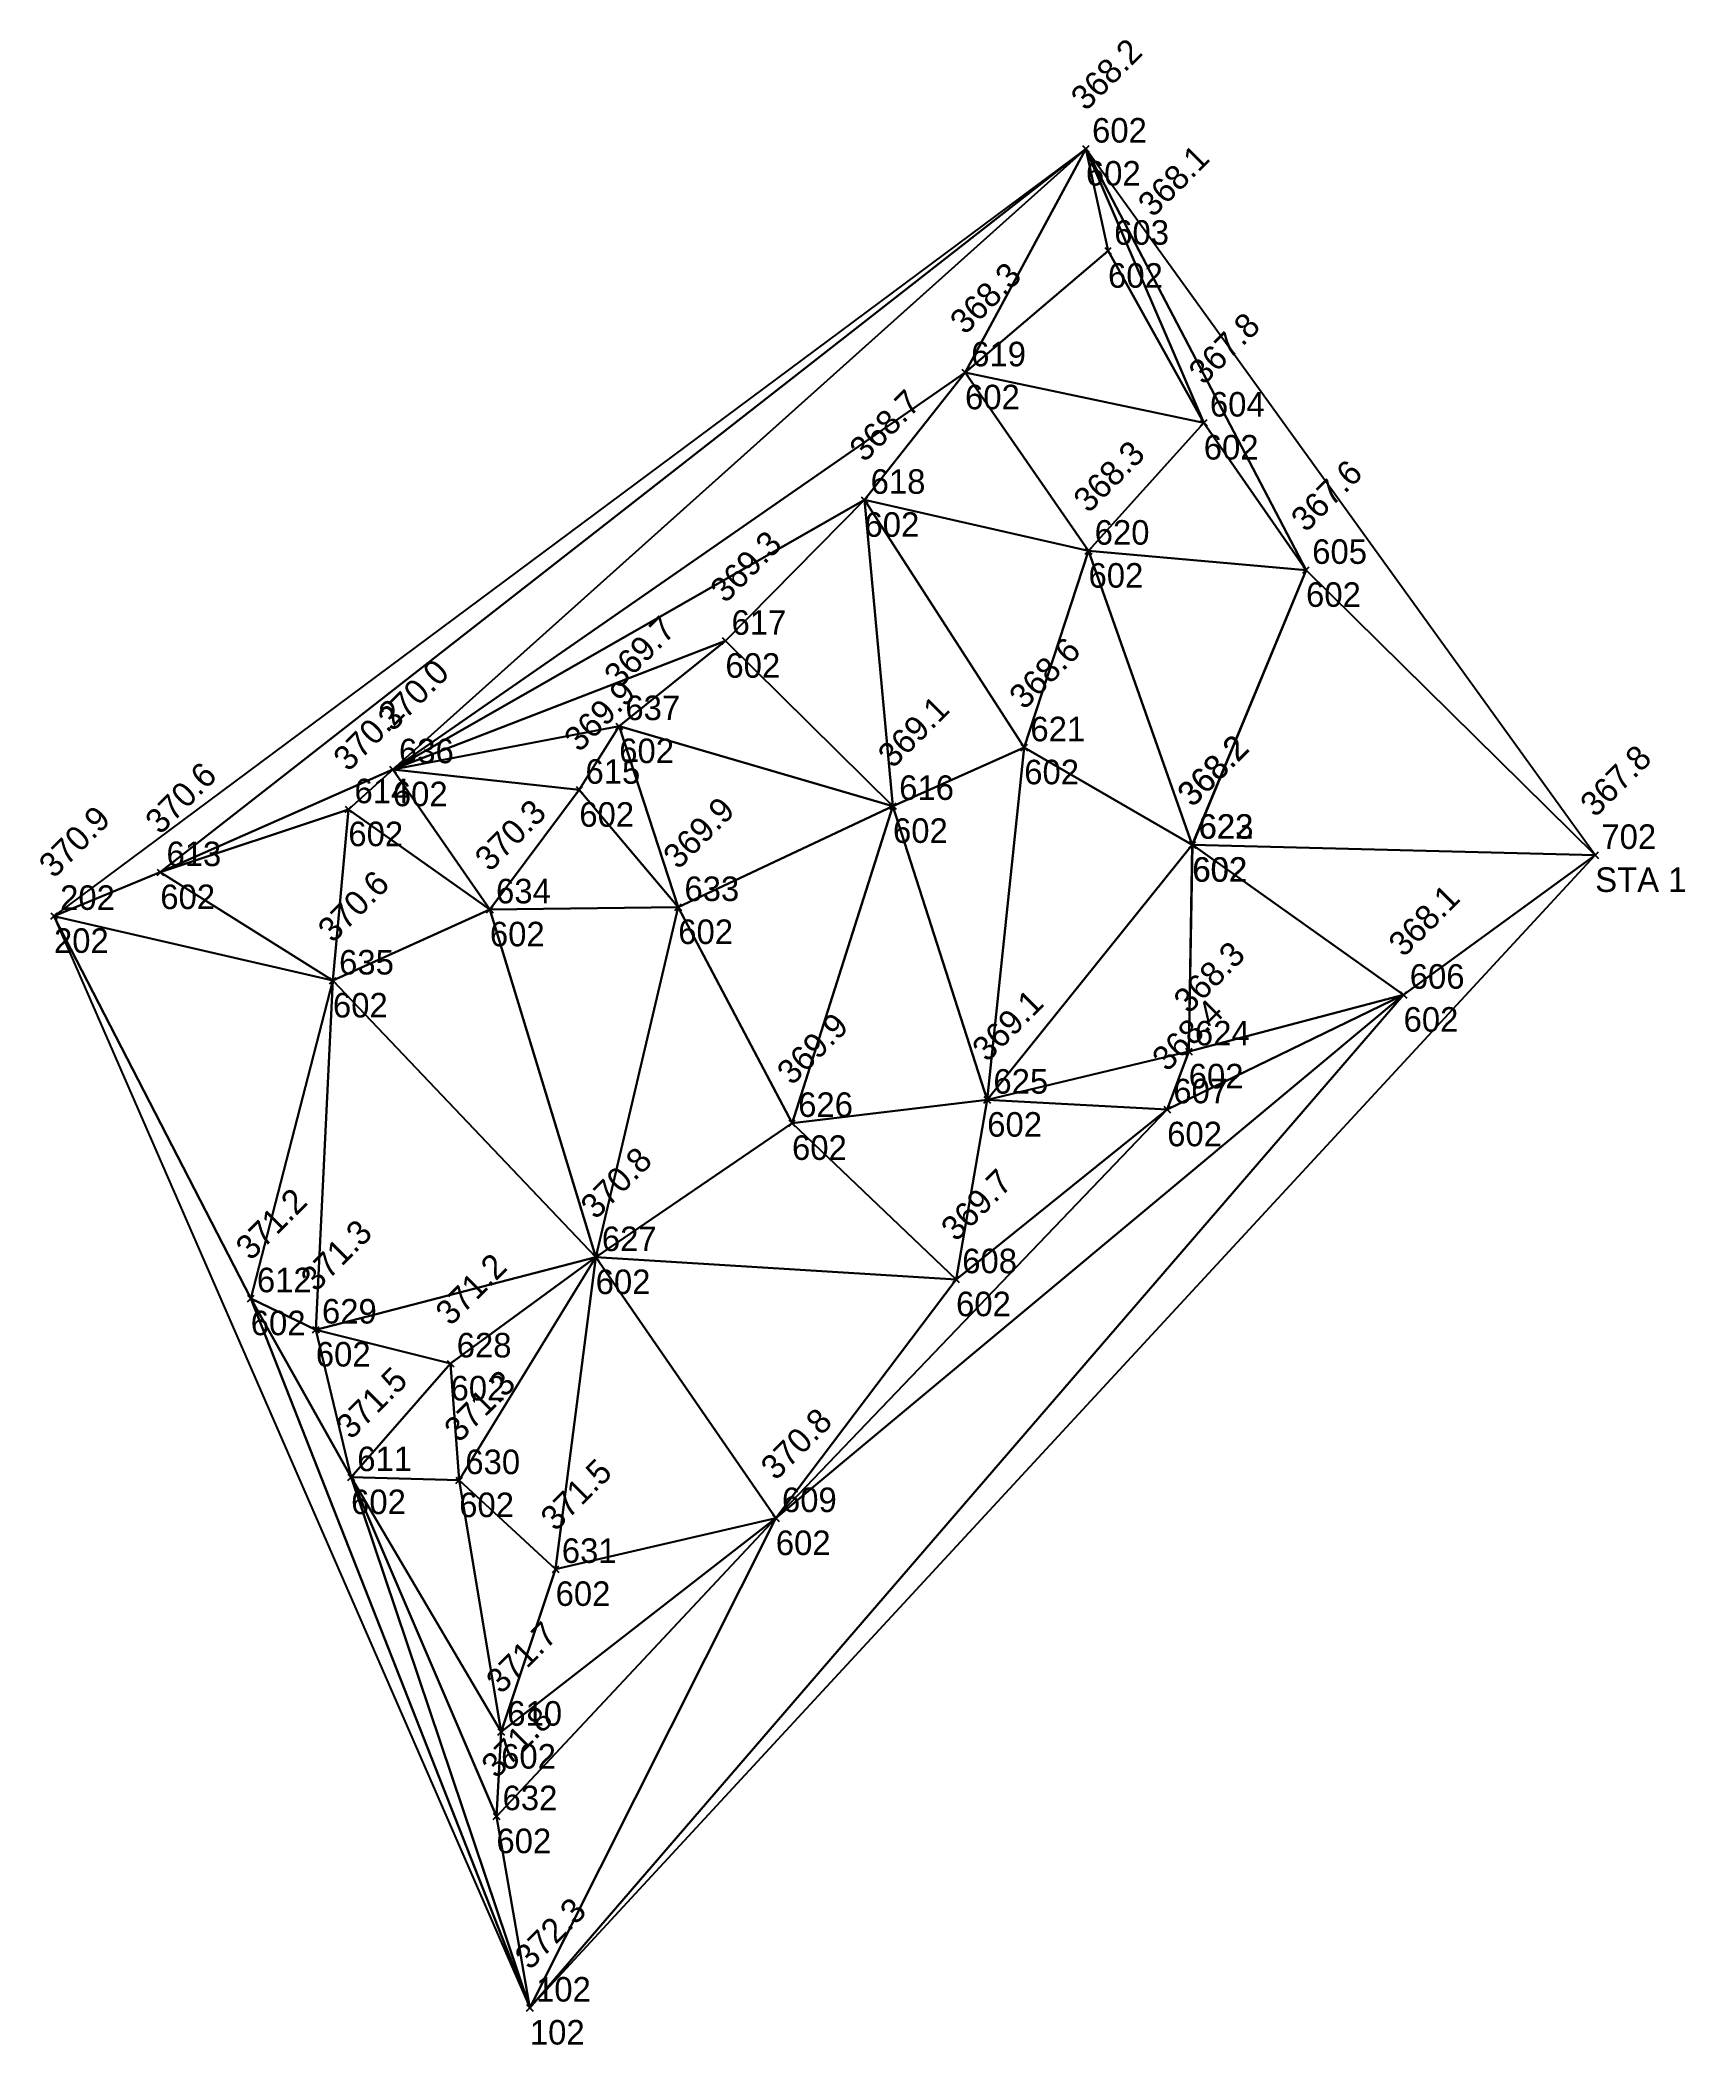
# Model space of a CAD drawing. Extents: x 6960 to 7010.2, y 5969.6 to 6030.8.
import ezdxf

# ---------------------------------------------------------------- set-up
doc = ezdxf.new("R2010")
doc.units = 0
doc.header["$LTSCALE"] = 10
doc.header["$MEASUREMENT"] = 0
doc.header["$PDMODE"] = 3
doc.header["$PDSIZE"] = 0.1
for name, color, linetype in [('DESCRIPTION', 4, 'Continuous'), ('ELEVATION', 2, 'Continuous'), ('MSPOINT', 7, 'Continuous'), ('POINTNUMBER', 4, 'Continuous')]:
    doc.layers.add(name, color=color, linetype=linetype)
doc.styles.add('DESCRIPTION', font='MSURVEY.SHX', dxfattribs={"height": 0.75})
doc.styles.add('ELEVATION', font='MSURVEY.SHX', dxfattribs={"height": 0.75})
doc.styles.add('POINTNUMBER', font='MSURVEY.SHX', dxfattribs={"height": 0.75})

msp = doc.modelspace()

# ---------------------------------------------------------------- linework, layer by layer
at = {"layer": 'MSPOINT'}
for p in [(6991.929, 6027.483, 368.245), (6992.605, 6024.362, 368.074), (6988.238, 6020.648, 368.347), (6995.527, 6019.113, 367.79), (6985.168, 6016.753, 368.669), (6992.009, 6015.199, 368.254), (6998.651, 6014.613, 367.647), (6980.921, 6012.447, 369.253), (6977.679, 6009.839, 369.683), (6990.046, 6009.192, 368.617), (6970.766, 6008.522, 370.048), (6976.46, 6007.895, 369.939), (6969.408, 6007.301, 370.197), (6986.038, 6007.402, 369.144), (6995.175, 6006.215, 368.156), (6995.186, 6006.215, 368.156), (7007.48, 6005.904, 367.78), (6963.666, 6005.379, 370.561), (6960.419, 6004.042, 370.892), (6973.73, 6004.241, 370.342), (6979.482, 6004.312, 369.946), (6968.937, 6002.068, 370.636), (7001.629, 6001.634, 368.089), (6995.069, 5999.902, 368.293), (6988.916, 5998.427, 369.06), (6994.41, 5998.133, 368.427), (6982.955, 5997.717, 369.94), (6976.96, 5993.618, 370.845), (6987.964, 5992.942, 369.698), (6966.428, 5992.361, 371.245), (6968.415, 5991.405, 371.265), (6972.529, 5990.369, 371.2), (6969.492, 5986.896, 371.456), (6972.792, 5986.804, 371.308), (6982.46, 5985.645, 370.81), (6975.737, 5984.092, 371.452), (6974.073, 5979.12, 371.742), (6973.929, 5976.538, 371.755), (6974.951, 5970.691, 372.267)]:
    msp.add_point(p, dxfattribs=at)

# ---------------------------------------------------------------- texts
at = {"layer": 'DESCRIPTION', "lineweight": -2, "style": 'DESCRIPTION'}
for s, p in [('602', (6991.929, 6026.358)), ('602', (6992.605, 6023.237)), ('602', (6988.238, 6019.523)), ('602', (6995.527, 6017.988)), ('602', (6985.168, 6015.628)), ('602', (6992.009, 6014.074)), ('602', (6998.651, 6013.488)), ('602', (6980.921, 6011.322)), ('602', (6977.679, 6008.714)), ('602', (6990.046, 6008.067)), ('602', (6970.766, 6007.397)), ('602', (6976.46, 6006.77)), ('602', (6969.408, 6006.176)), ('602', (6986.038, 6006.277)), ('602', (6995.175, 6005.09)), ('602', (6995.186, 6005.09)), ('STA 1', (7007.48, 6004.779)), ('602', (6963.666, 6004.254)), ('202', (6960.419, 6002.917)), ('602', (6973.73, 6003.116)), ('602', (6979.482, 6003.187)), ('602', (6968.937, 6000.943)), ('602', (7001.629, 6000.509)), ('602', (6995.069, 5998.777)), ('602', (6988.916, 5997.302)), ('602', (6982.955, 5996.592)), ('602', (6994.41, 5997.008)), ('602', (6976.96, 5992.493)), ('602', (6987.964, 5991.817)), ('602', (6966.428, 5991.236)), ('602', (6968.415, 5990.28)), ('602', (6972.529, 5989.244)), ('602', (6969.492, 5985.771)), ('602', (6972.792, 5985.679)), ('602', (6982.46, 5984.52)), ('602', (6975.737, 5982.967)), ('602', (6974.073, 5977.995)), ('602', (6973.929, 5975.413)), ('102', (6974.951, 5969.566))]:
    msp.add_text(s, height=0.75, dxfattribs=at).set_placement(p)
at = {"layer": 'ELEVATION', "lineweight": -2, "style": 'ELEVATION'}
for s, p in [('368.2', (6991.929, 6028.608)), ('368.1', (6993.977, 6025.36)), ('368.3', (6988.238, 6021.773)), ('367.8', (6995.527, 6020.238)), ('368.7', (6985.168, 6017.878)), ('368.3', (6992.009, 6016.324)), ('367.6', (6998.651, 6015.738)), ('369.3', (6980.921, 6013.572)), ('369.7', (6977.679, 6010.964)), ('368.6', (6990.046, 6010.317)), ('370.0', (6970.766, 6009.647)), ('369.9', (6976.46, 6009.02)), ('370.2', (6969.408, 6008.426)), ('369.1', (6986.038, 6008.527)), ('368.2', (6995.175, 6007.34)), ('368.2', (6995.186, 6007.34)), ('367.8', (7007.48, 6007.029)), ('370.6', (6963.666, 6006.504)), ('370.9', (6960.419, 6005.167)), ('370.3', (6973.73, 6005.366)), ('369.9', (6979.482, 6005.437)), ('370.6', (6968.937, 6003.193)), ('368.1', (7001.629, 6002.759)), ('368.3', (6995.069, 6001.027)), ('369.1', (6988.916, 5999.552)), ('369.9', (6982.955, 5998.842)), ('368.4', (6994.41, 5999.258)), ('370.8', (6976.96, 5994.743)), ('369.7', (6987.964, 5994.067)), ('371.2', (6966.428, 5993.486)), ('371.3', (6968.415, 5992.53)), ('371.2', (6972.529, 5991.494)), ('371.5', (6969.492, 5988.021)), ('371.3', (6972.792, 5987.929)), ('370.8', (6982.46, 5986.77)), ('371.5', (6975.737, 5985.217)), ('371.7', (6974.073, 5980.245)), ('371.8', (6973.929, 5977.663)), ('372.3', (6974.951, 5971.816))]:
    msp.add_text(s, height=0.75, rotation=45, dxfattribs=at).set_placement(p)
at = {"layer": 'POINTNUMBER', "lineweight": -2, "style": 'POINTNUMBER'}
for s, p in [('602', (6992.117, 6027.671)), ('603', (6992.793, 6024.55)), ('619', (6988.426, 6020.836)), ('604', (6995.715, 6019.301)), ('618', (6985.356, 6016.941)), ('620', (6992.197, 6015.387)), ('605', (6998.839, 6014.801)), ('617', (6981.109, 6012.635)), ('637', (6977.867, 6010.027)), ('621', (6990.234, 6009.38)), ('636', (6970.954, 6008.71)), ('615', (6976.648, 6008.083)), ('616', (6986.226, 6007.59)), ('614', (6969.596, 6007.489)), ('622', (6995.363, 6006.403)), ('623', (6995.374, 6006.403)), ('702', (7007.668, 6006.092)), ('613', (6963.854, 6005.567)), ('633', (6979.67, 6004.5)), ('202', (6960.607, 6004.23)), ('634', (6973.918, 6004.429)), ('635', (6969.125, 6002.256)), ('606', (7001.817, 6001.822)), ('624', (6995.257, 6000.09)), ('625', (6989.104, 5998.615)), ('626', (6983.143, 5997.905)), ('607', (6994.598, 5998.321)), ('627', (6977.148, 5993.806)), ('608', (6988.152, 5993.13)), ('612', (6966.616, 5992.549)), ('629', (6968.603, 5991.593)), ('628', (6972.717, 5990.557)), ('611', (6969.68, 5987.084)), ('630', (6972.98, 5986.992)), ('609', (6982.648, 5985.833)), ('631', (6975.925, 5984.28)), ('610', (6974.261, 5979.308)), ('632', (6974.117, 5976.726)), ('102', (6975.139, 5970.879))]:
    msp.add_text(s, height=0.75, dxfattribs=at).set_placement(p)

# ---------------------------------------------------------------- meshes
mesh = msp.add_polyface()
corners = [(6974.951, 5970.691, 372.267), (6973.929, 5976.538, 371.755), (6974.073, 5979.12, 371.742), (6975.737, 5984.092, 371.452), (6982.46, 5985.645, 370.81), (6972.792, 5986.804, 371.308), (6969.492, 5986.896, 371.456), (6972.529, 5990.369, 371.2), (6968.415, 5991.405, 371.265), (6966.428, 5992.361, 371.245), (6987.964, 5992.942, 369.698), (6976.96, 5993.618, 370.845), (6982.955, 5997.717, 369.94), (6994.41, 5998.133, 368.427), (6988.916, 5998.427, 369.06), (6995.069, 5999.902, 368.293), (7001.629, 6001.634, 368.089), (6968.937, 6002.068, 370.636), (6960.419, 6004.042, 370.892), (6973.73, 6004.241, 370.342), (6979.482, 6004.312, 369.946), (6963.666, 6005.379, 370.561), (7007.48, 6005.904, 367.78), (6995.175, 6006.215, 368.156), (6995.186, 6006.215, 368.156), (6969.408, 6007.301, 370.197), (6986.038, 6007.402, 369.144), (6976.46, 6007.895, 369.939), (6970.766, 6008.522, 370.048), (6990.046, 6009.192, 368.617), (6977.679, 6009.839, 369.683), (6980.921, 6012.447, 369.253), (6998.651, 6014.613, 367.647), (6992.009, 6015.199, 368.254), (6985.168, 6016.753, 368.669), (6995.527, 6019.113, 367.79), (6988.238, 6020.648, 368.347), (6992.605, 6024.362, 368.074), (6991.929, 6027.483, 368.245)]
mesh.append_faces([[corners[k] for k in face] for face in [(29, 26, 14), (34, 31, 26), (34, 26, 29), (36, 28, 34), (38, 28, 36)]], dxfattribs={"color": 20})
mesh.append_faces([[corners[k] for k in face] for face in [(14, 10, 13), (16, 13, 4)]], dxfattribs={"color": 30})
mesh.append_faces([[corners[k] for k in face] for face in [(22, 16, 0), (26, 12, 14), (31, 30, 26), (34, 28, 31)]], dxfattribs={"color": 40})
mesh.append_faces([[corners[k] for k in face] for face in [(13, 10, 4), (14, 12, 10), (26, 20, 12), (30, 20, 26), (31, 28, 30), (38, 21, 28)]], dxfattribs={"color": 50})
mesh.append_faces([[corners[k] for k in face] for face in [(30, 28, 27), (30, 27, 20), (38, 18, 21)]], dxfattribs={"color": 60})
mesh.append_faces([[corners[k] for k in face] for face in [(12, 11, 10), (27, 19, 20), (28, 19, 27)]], dxfattribs={"color": 70})
mesh.append_faces([[corners[k] for k in face] for face in [(16, 4, 0), (20, 19, 11), (20, 11, 12), (25, 17, 19), (28, 21, 25), (28, 25, 19)]], dxfattribs={"color": 80})
mesh.append_faces([[corners[k] for k in face] for face in [(11, 4, 10), (19, 17, 11), (25, 21, 17)]], dxfattribs={"color": 90})
mesh.append_faces([[corners[k] for k in face] for face in [(21, 18, 17)]], dxfattribs={"color": 100})
mesh.append_faces([[corners[k] for k in face] for face in [(11, 8, 7), (11, 3, 4), (17, 9, 8), (17, 8, 11), (18, 9, 17)]], dxfattribs={"color": 110})
mesh.append_faces([[corners[k] for k in face] for face in [(4, 3, 2), (7, 6, 5), (8, 6, 7), (9, 6, 8), (11, 7, 5), (11, 5, 3)]], dxfattribs={"color": 120})
mesh.append_faces([[corners[k] for k in face] for face in [(4, 2, 1), (5, 2, 3), (6, 2, 5), (18, 0, 9)]], dxfattribs={"color": 130})
mesh.append_faces([[corners[k] for k in face] for face in [(4, 1, 0), (6, 1, 2), (9, 0, 6)]], dxfattribs={"color": 140})
mesh.append_faces([[corners[k] for k in face] for face in [(6, 0, 1)]], dxfattribs={"color": 150})
mesh.append_faces([[corners[k] for k in face] for face in [(32, 24, 22)]], dxfattribs={"color": 200})
mesh.append_faces([[corners[k] for k in face] for face in [(24, 16, 22), (32, 23, 24), (33, 23, 32), (35, 33, 32), (37, 36, 35), (38, 37, 35), (38, 35, 32), (38, 32, 22)]], dxfattribs={"color": 210})
mesh.append_faces([[corners[k] for k in face] for face in [(16, 15, 13), (24, 23, 15), (24, 15, 16), (36, 33, 35), (38, 36, 37)]], dxfattribs={"color": 220})
mesh.append_faces([[corners[k] for k in face] for face in [(23, 14, 15), (33, 29, 23), (34, 29, 33), (36, 34, 33)]], dxfattribs={"color": 230})
mesh.append_faces([[corners[k] for k in face] for face in [(15, 14, 13), (29, 14, 23)]], dxfattribs={"color": 240})

doc.saveas('drawing.dxf')
